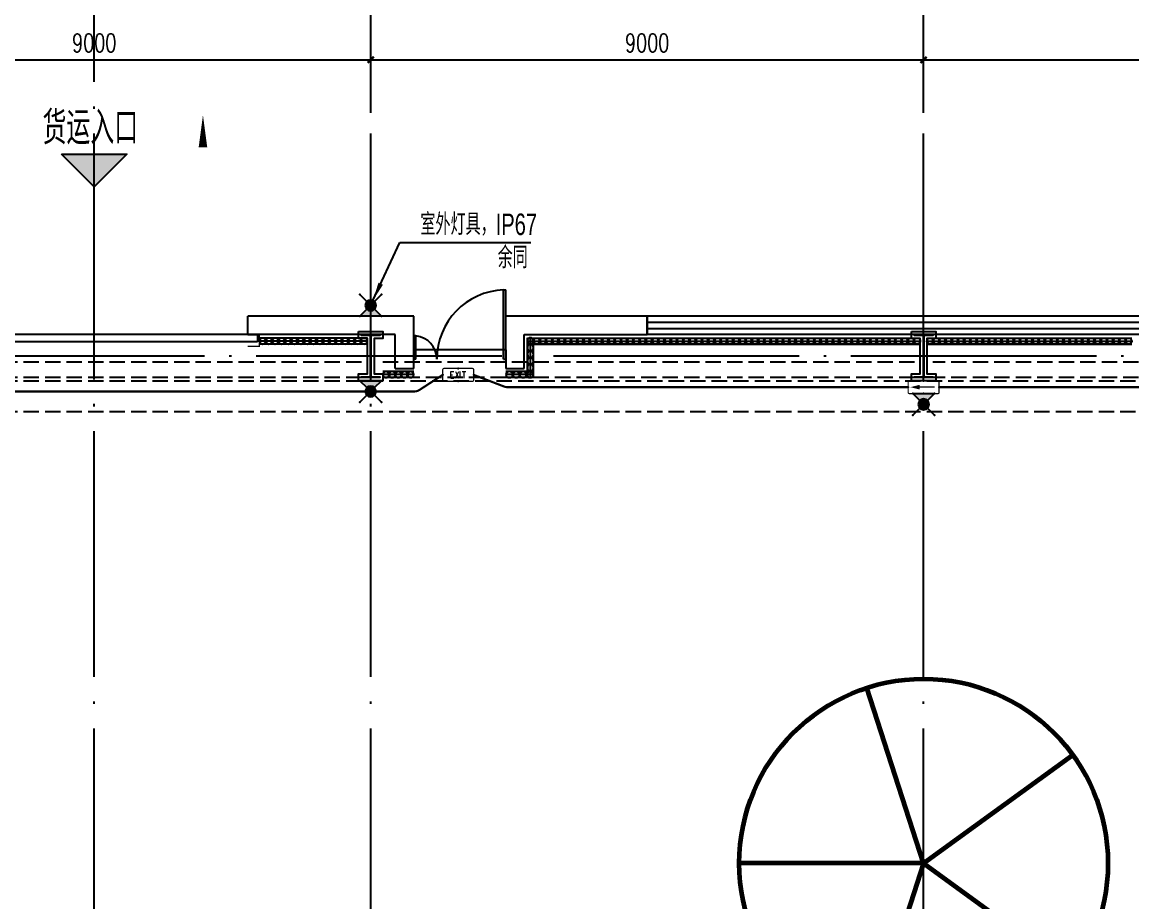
# Model space of a CAD drawing. Extents: x -1396510 to 1250330, y -1892470 to 1623980.
# Drawn here: x 270304 to 288364, y -725507 to -711198 of the extents above; entities that cross this region are included whole.
import ezdxf
from ezdxf.enums import TextEntityAlignment as Align

# ---------------------------------------------------------------- set-up
doc = ezdxf.new("R2010")
doc.units = 0
doc.header["$LTSCALE"] = 1000
doc.header["$MEASUREMENT"] = 0
for name, pattern in [('10平面$0$DASH', [0.35, 0.25, -0.1]), ('DASH', [0.35, 0.25, -0.1]), ('DOTE', [2.4200000000000004, 2, -0.2, 0.02, -0.2])]:
    doc.linetypes.add(name, pattern=pattern)
doc.layers.get('Defpoints').update_dxf_attribs({"color": 210})
for name, color, linetype in [('10平面$0$WINDOW', 4, 'Continuous'), ('A-AXIS-D', 1, 'Continuous'), ('A-AXIS-DOTE', 14, 'DOTE'), ('A-AXIS-SYMB', 3, 'Continuous'), ('A-HATCH-2', 251, 'Continuous'), ('A-HRAIL', 173, 'Continuous'), ('A-LIN-V', 9, 'Continuous'), ('A-SFCE', 30, 'Continuous'), ('A-TEXT', 61, 'Continuous'), ('A-WINDOW', 140, 'Continuous'), ('AS-COLN', 6, 'Continuous'), ('AS-WALL', 40, 'Continuous'), ('DIM-应急', 3, 'Continuous'), ('EQUIP-应急', 3, 'Continuous'), ('EQUIP-照明', 3, 'Continuous'), ('FH-tri', 180, 'Continuous'), ('WIRE-照明', 1, 'Continuous'), ('建-窗', 4, 'Continuous')]:
    doc.layers.add(name, color=color, linetype=linetype)
doc.layers.add('A-云线2', color=3, linetype='Continuous', plot=False)
doc.styles.add('_TCH_DIM_T3', font='SIMPLEX', dxfattribs={"width": 0.7058823529411765, "bigfont": 'GBCBIG'})
doc.styles.add('_TEL_DIM', font='SIMPLEX', dxfattribs={"width": 0.8, "height": 3.5, "bigfont": 'HZTXT'})
doc.styles.add('A-STANDARD', font='SIMPLEX', dxfattribs={"bigfont": 'GBCBIG'})
doc.styles.add('HZTXT5', font='aa.shx', dxfattribs={"width": 0.7, "bigfont": 'hztxt.shx'})
doc.dimstyles.new('_TCH_ARCH&&100', dxfattribs={"dimtxt": 297.5, "dimasz": 100, "dimexe": 100, "dimexo": 100, "dimgap": 126.25, "dimtad": 1, "dimdec": 0, "dimzin": 0, "dimdsep": 46, "dimtxsty": '_TCH_DIM_T3', "dimblk": 'ARCHTICK', "dimcen": 0.09, "dimclrt": 7, "dimazin": 2, "dimtfac": 1, "dimtdec": 0, "dimtix": 1, "dimtmove": 2, "dimatfit": 3, "dimfxl": 0, "dimtolj": 1, "dimtzin": 0, "dimarcsym": 0})

# ---------------------------------------------------------------- blocks, each defined once
blk = doc.blocks.new('WINDOW2DLIB$DYNSTYLE$00000005')
at = {"color": 0}
for points in [[(-0.4999999999999964, 0.5000000000000142), (-0.4999999999999964, -0.4999999999999858)], [(-0.4999999999999964, 0.5000000000000142), (0.5000000000000036, 0.5000000000000142)], [(0.5000000000000036, -0.4999999999999858), (0.5000000000000036, 0.5000000000000142)], [(0.5000000000000036, 0.1666666666666714), (-0.4999999999999964, 0.1666666666666714)], [(0.5000000000000036, -0.1666666666666572), (-0.4999999999999964, -0.1666666666666572)], [(-0.4999999999999964, -0.4999999999999858), (0.5000000000000036, -0.4999999999999858)]]:
    blk.add_lwpolyline(points, dxfattribs=at)
blk = doc.blocks.new('10平面$0$$DorLib2D$00000126')
at = {"color": 0, "linetype": 'Continuous'}
for p, q in [((-0.5319999999956053, 0.5), (-0.5319999999956053, 0.900000000000091)), ((0.5320000000047003, 0.900000000000091), (0.5320000000047003, 0.5000000000002274))]:
    blk.add_line(p, q, dxfattribs=at)
at = {"color": 0, "linetype": '10平面$0$DASH'}
for p, q in [((-0.5319999999956053, 0.900000000000091), (0.5320000000047003, 0.900000000000091)), ((-0.5319999999956053, 0.5), (0.5320000000047003, 0.5000000000002274))]:
    blk.add_line(p, q, dxfattribs=at)
blk = doc.blocks.new('DOOR2DLIB$SYSLIB$00000123')
at = {"color": 0}
for p, q in [((0.4750000000000032, -0.001447885298549778), (0.4750000000000032, 0.7521225008925327)), ((0.4750000000000032, 0.7521225008925327), (0.5000000000000036, 0.7521225008925363)), ((0.5000000000000036, -0.001447885298549778), (0.5000000000000036, 0.7521225008925363)), ((-0.4999999999999982, -3.552713678800501e-15), (-0.5, 0.252035990386009)), ((-0.4750000000000014, 0.252035990386009), (-0.5, 0.252035990386009)), ((-0.4749999999999996, -3.552713678800501e-15), (-0.4750000000000014, 0.252035990386009)), ((-0.4749999999999996, -3.552713678800501e-15), (-0.4999999999999947, -3.552713678800501e-15)), ((0.4750000000000032, -0.001447885298549778), (0.4999999999999929, -0.001447885298549778))]:
    blk.add_line(p, q, dxfattribs=at)
for centre, radius, start, end in [((0.5046168020419071, -0.001920809357812914), 0.7546247204382253, 92.24926861260724, 179.7237749158362), ((-0.5007908120542499, 0.002572563917482285), 0.2507930763238999, 359.7898704778746, 84.09743784757413)]:
    blk.add_arc(centre, radius, start, end, dxfattribs=at)
blk = doc.blocks.new('42343243')
at = {"layer": '10平面$0$WINDOW'}
blk.add_line((-252654.184572837, 1222620.000000537), (-254154.184572837, 1222620.000000538), dxfattribs=at)
at = {"layer": 'AS-WALL'}
for p, q in [((-254154.1845526414, 1223169.999996494), (-256854.1845319032, 1223169.999996186)), ((-256854.1845318685, 1222869.999996186), (-256854.1845319032, 1223169.999996186)), ((-254154.1845523968, 1222620.000000539), (-254154.1845526414, 1223169.999996494)), ((-250354.1845319381, 1223169.999996462), (-252654.1845725779, 1223169.999996482)), ((-252654.1845728225, 1222620.000000538), (-252654.1845725779, 1223169.999996482)), ((-250354.1845319408, 1222869.999996461), (-250354.1845319381, 1223169.999996462)), ((-254454.1845523904, 1222869.999996475), (-256854.1845318685, 1222869.999996186)), ((-254454.1845521457, 1222320.000000534), (-254454.1845523904, 1222869.999996475)), ((-252354.184572607, 1222869.999996479), (-250354.1845319408, 1222869.999996461)), ((-252354.1845728516, 1222320.000000532), (-252354.184572607, 1222869.999996479)), ((-254154.1845728733, 1222320.000000555), (-254154.1845728731, 1222620.000000526)), ((-252654.1845728225, 1222620.000000538), (-252654.1845728733, 1222320.000000554)), ((-254454.1845521457, 1222320.000000534), (-254154.1845728733, 1222320.000000555)), ((-252654.1845728733, 1222320.000000554), (-252354.1845728516, 1222320.000000532))]:
    blk.add_line(p, q, dxfattribs=at)
at = {"layer": '10平面$0$WINDOW', "zscale": 300}
for name, p, xscale, yscale, rotation in [('DOOR2DLIB$SYSLIB$00000123', (-253404.1845728371, 1222470.000000538), -1500, -1500, 179.9999999999555), ('10平面$0$$DorLib2D$00000126', (-259354.1845318639, 1223019.999996189), 5000, 300, 179.9999999999992)]:
    blk.add_blockref(name, p, dxfattribs=dict(at, xscale=xscale, yscale=yscale, rotation=rotation))
at = {"layer": '建-窗', "xscale": -20900, "yscale": -300, "zscale": 300, "rotation": 359.9999999994902}
blk.add_blockref('WINDOW2DLIB$DYNSTYLE$00000005', (-239904.1845319297, 1223019.999996368), dxfattribs=at)
blk = doc.blocks.new('nt66')
at = {"layer": 'A-HATCH-2', "color": 8}
blk.add_lwpolyline([(-195839.9992261842, 766869.9996079458), (-195439.9992261842, 766869.9996079458), (-195439.9992261842, 766757.9996079458), (-195585.9992261842, 766757.9996079458), (-195585.9992261842, 766181.9996079458), (-195439.9992261842, 766181.9996079458), (-195439.9992261842, 766069.9996079458), (-195839.9992261842, 766069.9996079458), (-195839.9992261842, 766181.9996079458), (-195693.9992261842, 766181.9996079458), (-195693.9992261842, 766757.9996079458), (-195839.9992261842, 766757.9996079458)], close=True, dxfattribs=at)
at = {"layer": 'AS-COLN'}
blk.add_lwpolyline([(-195789.9992261842, 766819.9996079458), (-195489.9992261842, 766819.9996079458), (-195489.9992261842, 766807.9996079458), (-195635.9992261842, 766807.9996079458), (-195635.9992261842, 766131.9996079458), (-195489.9992261842, 766131.9996079458), (-195489.9992261842, 766119.9996079458), (-195789.9992261842, 766119.9996079458), (-195789.9992261842, 766131.9996079458), (-195643.9992261842, 766131.9996079458), (-195643.9992261842, 766807.9996079458), (-195789.9992261842, 766807.9996079458)], close=True, dxfattribs=at)
blk = doc.blocks.new('33333')
for p in [(-59214.18452427964, -43900.00000381679), (-50214.1845242797, -43900.00000381679)]:
    blk.add_blockref('nt66', p)
blk = doc.blocks.new('w42343')
at = {"layer": 'A-HATCH-2', "color": 8, "linetype": 'DASH'}
for p, q in [((-263654.1845247769, 722169.9996167512), (-128354.184526356, 722169.9995977177)), ((-263654.1845247769, 721669.9996167512), (-128354.1845264263, 721669.9995977177))]:
    blk.add_line(p, q, dxfattribs=at)
blk = doc.blocks.new('w4324324')
at = {"layer": 'A-HATCH-2', "color": 0, "lineweight": 60}
for p, q in [((-1694760.399681418, 683604.9999961873), (-1694760.399681418, 686604.9999961873)), ((-1694760.399681418, 683604.9999961875), (-1697613.569230303, 684532.0509793123)), ((-1694760.399681418, 683604.9999961873), (-1691907.230132533, 684532.0509793122)), ((-1694760.399681418, 683604.9999961874), (-1696523.755438295, 681177.9490130626)), ((-1694760.399681418, 683604.9999961874), (-1692997.043924541, 681177.9490130625))]:
    blk.add_line(p, q, dxfattribs=at)
blk.add_circle((-1694760.399681418, 683604.9999961873), 3000, dxfattribs=at)
blk = doc.blocks.new('ner546')
at = {"layer": 'A-LIN-V', "color": 8}
blk.add_blockref('w4324324', (631280.3996814182, 43255.66762051481), dxfattribs=at)
blk = doc.blocks.new('3333')
at = {"layer": 'A-SFCE', "const_width": 20}
blk.add_lwpolyline([(-227064.1845322402, 766319.9999962051), (-227064.1845322402, 766509.9999962412), (-227244.1845325131, 766509.9999962412), (-227244.1845325131, 766319.9999962412)], dxfattribs=at)
blk = doc.blocks.new('_ArchTick')
at = {"color": 0, "linetype": 'ByBlock', "const_width": 0.4}
blk.add_lwpolyline([(-0.5, -0.5), (0.5, 0.5)], dxfattribs=at)
blk = doc.blocks.new('*D5769')
at = {"layer": 'A-AXIS-D', "color": 0, "lineweight": -2, "transparency": 16777216}
for p, q in [((21300.00000025686, 3960.00000381656), (21300.00000025686, 4920.000007347268)), ((30300.00000025686, 3960.00000381656), (30300.00000025686, 4920.000007347268)), ((21300.00000025686, 4820.000007347268), (30300.00000025686, 4820.000007347268))]:
    blk.add_line(p, q, dxfattribs=at)
at = {"layer": 'Defpoints', "color": 0, "transparency": 16777216}
for p in [(30300.00000025686, 4820.000007347268), (21300.00000025686, 3860.00000381656), (30300.00000025686, 3860.00000381656)]:
    blk.add_point(p, dxfattribs=at)
at = {"layer": 'A-AXIS-D', "color": 0, "lineweight": -2, "transparency": 16777216, "xscale": 100, "yscale": 100, "zscale": 100, "rotation": 180}
blk.add_blockref('_ArchTick', (21300.00000025686, 4820.000007347268), dxfattribs=at)
at = {"layer": 'A-AXIS-D', "color": 0, "lineweight": -2, "transparency": 16777216, "xscale": 100, "yscale": 100, "zscale": 100}
blk.add_blockref('_ArchTick', (30300.00000025686, 4820.000007347268), dxfattribs=at)
at = {"layer": 'A-AXIS-D', "color": 7, "transparency": 16777216, "insert": (25800.00000025686, 5095.000007347268), "char_height": 297.5, "attachment_point": 5, "style": '_TCH_DIM_T3'}
blk.add_mtext('\\A1;9000', dxfattribs=at)
blk = doc.blocks.new('*D5770')
at = {"layer": 'A-AXIS-D', "color": 0, "lineweight": -2, "transparency": 16777216}
for p, q in [((30300.00000025686, 3960.00000381656), (30300.00000025686, 4920.000007347268)), ((39300.00000025692, 3960.00000381656), (39300.00000025692, 4920.000007347268)), ((30300.00000025686, 4820.000007347268), (39300.00000025692, 4820.000007347268))]:
    blk.add_line(p, q, dxfattribs=at)
at = {"layer": 'Defpoints', "color": 0, "transparency": 16777216}
for p in [(39300.00000025692, 4820.000007347268), (30300.00000025686, 3860.00000381656), (39300.00000025692, 3860.00000381656)]:
    blk.add_point(p, dxfattribs=at)
at = {"layer": 'A-AXIS-D', "color": 0, "lineweight": -2, "transparency": 16777216, "xscale": 100, "yscale": 100, "zscale": 100, "rotation": 180}
blk.add_blockref('_ArchTick', (30300.00000025686, 4820.000007347268), dxfattribs=at)
at = {"layer": 'A-AXIS-D', "color": 0, "lineweight": -2, "transparency": 16777216, "xscale": 100, "yscale": 100, "zscale": 100}
blk.add_blockref('_ArchTick', (39300.00000025692, 4820.000007347268), dxfattribs=at)
at = {"layer": 'A-AXIS-D', "color": 7, "transparency": 16777216, "insert": (34800.00000025688, 5095.000007347268), "char_height": 297.5, "attachment_point": 5, "style": '_TCH_DIM_T3'}
blk.add_mtext('\\A1;9000', dxfattribs=at)
blk = doc.blocks.new('*D5771')
at = {"layer": 'A-AXIS-D', "color": 0, "lineweight": -2, "transparency": 16777216}
for p, q in [((39300.00000025692, 3960.00000381656), (39300.00000025692, 4920.000007347268)), ((48300.0000002568, 3960.00000381656), (48300.0000002568, 4920.000007347268)), ((39300.00000025692, 4820.000007347268), (48300.0000002568, 4820.000007347268))]:
    blk.add_line(p, q, dxfattribs=at)
at = {"layer": 'Defpoints', "color": 0, "transparency": 16777216}
for p in [(48300.0000002568, 4820.000007347268), (39300.00000025692, 3860.00000381656), (48300.0000002568, 3860.00000381656)]:
    blk.add_point(p, dxfattribs=at)
at = {"layer": 'A-AXIS-D', "color": 0, "lineweight": -2, "transparency": 16777216, "xscale": 100, "yscale": 100, "zscale": 100, "rotation": 180}
blk.add_blockref('_ArchTick', (39300.00000025692, 4820.000007347268), dxfattribs=at)
at = {"layer": 'A-AXIS-D', "color": 0, "lineweight": -2, "transparency": 16777216, "xscale": 100, "yscale": 100, "zscale": 100}
blk.add_blockref('_ArchTick', (48300.0000002568, 4820.000007347268), dxfattribs=at)
at = {"layer": 'A-AXIS-D', "color": 7, "transparency": 16777216, "insert": (43800.00000025686, 5095.000007347268), "char_height": 297.5, "attachment_point": 5, "style": '_TCH_DIM_T3'}
blk.add_mtext('\\A1;9000', dxfattribs=at)
blk = doc.blocks.new('99平面图例外参$0$$LinePat$圆环')
for points in [[(3.637978807091713e-12, 150.0000000000018), (300.0000000000036, 150.0000000000018)], [(3.637978807091713e-12, 1.818989403545856e-12), (300.0000000000036, 1.818989403545856e-12)], [(3.637978807091713e-12, -149.9999999999982), (300.0000000000036, -149.9999999999982)]]:
    blk.add_lwpolyline(points)
at = {"color": 0}
blk.add_circle((150.0000000000036, 1.818989403545856e-12), 150, dxfattribs=at)
blk = doc.blocks.new('$equip_U$00000203(EQ-138-沈勤辉)')
at = {"color": 7, "lineweight": 0}
for p, q in [((-0.3483942927850876, -0.1500025475397706), (-0.1997238893818576, -0.1500025475397706)), ((-0.3483942927850876, -0.450004122176324), (-0.3483942927850876, -0.1500025475397706)), ((-0.3483942927850876, -0.2930188192549394), (-0.2569303980562836, -0.2930188192549394)), ((-0.3483942927850876, -0.450004122176324), (-0.1997238893818576, -0.450004122176324)), ((-0.1312091173313092, -0.1500025475397706), (0.02876954938983545, -0.450004122176324)), ((-0.1312091173313092, -0.450004122176324), (0.02876954938983545, -0.1500025475397706)), ((0.09728432144038379, -0.450004122176324), (0.09728432144038379, -0.1500025475397706)), ((0.1884156201558653, -0.1500025475397706), (0.3483942869061138, -0.1500025475397706)), ((0.268571251508547, -0.1500025475397706), (0.268571251508547, -0.450004122176324))]:
    blk.add_line(p, q, dxfattribs=at)
at = {"lineweight": 0, "const_width": 0.05714285714285714}
blk.add_lwpolyline([(-0.658318477217108, -0.5999999815394403), (0.6583184654591605, -0.5999999815394403, 0.4142135623730951), (0.7202292934816796, -0.5380891535169212), (0.7202292934816796, -0.06191083416342735, 0.4142134483154825), (0.6583184772462118, 6.155460141599178e-09), (-0.658318477217108, -6.140908226370811e-09, 0.4142135569004326), (-0.720229305268731, -0.06191083416342735, -1.03110597e-08), (-0.7202293195296079, -0.5380958355381154, 0.4142452734662578), (-0.658318477217108, -0.5999999815394403, 18481.44543864699)], format="xyb", dxfattribs=at)
for p in [(0, 0), (-0.7202293123991694, -0.3000033348507714), (0.7202292934816796, -0.2999999938474502), (-5.878973752260208e-09, -0.5999999815394403)]:
    blk.add_point(p)
at = {"color": 7, "style": '_TEL_DIM', "flags": 1}
for tag in ['REMARK', 'A']:
    blk.add_attdef(tag, text='', height=2e-05, dxfattribs=at).set_placement((0, 0), align=Align.MIDDLE_CENTER)
blk = doc.blocks.new('$equip_U$00000208(EQ-138-沈勤辉)')
blk.add_hatch(color=256).paths.add_polyline_path([(0.2147097289562225, 0.3719966466887854), (0.5027097289566882, 0.299996646688669), (0.2147097289562225, 0.2279966466885526)])
at = {"color": 7, "lineweight": 0}
blk.add_line((-0.5027097171696369, 0.299996646688669), (0.2147097289562225, 0.299996646688669), dxfattribs=at)
at = {"lineweight": 0, "const_width": 0.05714285714285714}
blk.add_lwpolyline([(-0.6583184713381343, 0), (0.6583184713381343, 0, 0.4142135623730951), (0.7202292993606534, 0.06191082802251913), (0.7202292993606534, 0.538089147376013, 0.4142134483154825), (0.6583184831251856, 0.5999999876949005), (-0.6583184713381343, 0.5999999753985321, 0.4142135569004326), (-0.7202292993897572, 0.538089147376013, -1.03110597e-08), (-0.7202293136506341, 0.06190414600132499, 0.4142452734662578), (-0.6583184713381343, 0, 18481.44543864699)], format="xyb", dxfattribs=at)
blk.add_lwpolyline([(0.2147097289562225, 0.3719966466887854), (0.5027097289566882, 0.299996646688669), (0.2147097289562225, 0.2279966466885526), (0.2147097289562225, 0.3719966466887854)], dxfattribs=at)
for p in [(5.878973752260208e-09, 0.5999999815539923), (-0.7202293065201957, 0.299996646688669), (0, 0), (0.7202292993606534, 0.2999999876919901)]:
    blk.add_point(p)
at = {"color": 7, "style": '_TEL_DIM', "flags": 1}
for tag in ['REMARK', 'A']:
    blk.add_attdef(tag, text='', height=2e-05, dxfattribs=at).set_placement((0, 0), align=Align.MIDDLE_CENTER)
blk = doc.blocks.new('$equip$00003158')
blk.add_hatch(color=256).paths.add_polyline_path([(0, 0.75, 1), (0, 0.25, 1)])
h = blk.add_hatch(color=256)
h.dxf.hatch_style = 1
h.paths.add_polyline_path([(0, 0.25, -0.198912367379658), (-0.176776695298031, 0.323223304703788), (-0.5, 0), (0.5, 0), (0.176776695294393, 0.32322330470015, -0.1989123673769837)])
for p, q in [((-0.5, 1), (-0.176776695298031, 0.676776695292574)), ((0.176776695294393, 0.676776695292574), (0.5, 1)), ((-0.5, 0), (-0.176776695298031, 0.32322330470015)), ((-0.5, 0), (0.5, 0)), ((0.176776695294393, 0.32322330470015), (0.5, 0))]:
    blk.add_line(p, q)
blk.add_circle((0, 0.5), 0.25)
for p in [(-0.5, 1), (0.5, 1), (-0.5, 0), (0, 0), (0.5, 0)]:
    blk.add_point(p)
at = {"color": 7, "style": '_TEL_DIM', "flags": 1}
for tag in ['REMARK', 'A']:
    blk.add_attdef(tag, text='', height=2e-05, dxfattribs=at).set_placement((0, 0), align=Align.MIDDLE_CENTER)
blk = doc.blocks.new('世赫2#厂房一层0821')
at = {"layer": 'FH-tri'}
h = blk.add_hatch(color=8, dxfattribs=at)
h.dxf.hatch_style = 1
h.paths.add_polyline_path([(25269.6699143672, 3282.595467022853), (26330.33008614712, 3282.595467023086), (25800.00000025722, 2752.265381132602)])
at = {"layer": 'A-AXIS-DOTE', "color": 8, "ltscale": 2}
for p, q in [((25800.0000002571, -87498.86731303495), (25800.00000025716, 6300.000000001863)), ((30300.0000002571, -87498.86731303495), (30300.00000025716, 6300.000000001863)), ((39300.00000025722, -87498.86731303495), (39300.00000025707, 6300.000000001863)), ((163114.1845321656, -1.164153218269348e-10), (-11095.81546783436, 0))]:
    blk.add_line(p, q, dxfattribs=at)
at = {"layer": 'A-AXIS-SYMB', "color": 8}
blk.add_lwpolyline([(27570.00000025705, 2459.999992372585, 0, 0, 0), (27570.00000025705, 3919.999992372468, 0, 140, 0), (27570.00000025705, 3394.999992372468, 0, 0, 0)], format="xyseb", dxfattribs=at)
at = {"layer": 'A-SFCE', "linetype": 'DASH'}
for p, q in [((30150.00078170176, -99.99960797757376), (21550.00078901608, -99.99960797978565)), ((57150.00078170162, -99.99960797000676), (39450.00078170164, -99.99960797501262)), ((30150.0007817017, -349.9996079773409), (21550.00078901614, -349.9996079797857)), ((57150.00078170164, -349.9996079701232), (39450.00078170164, -349.9996079750126))]:
    blk.add_line(p, q, dxfattribs=at)
at = {"layer": 'A-SFCE', "color": 2, "linetype": 'DASH'}
for p, q in [((39150.00078170167, -99.99960797512904), (30450.00078170176, -99.99960797734093)), ((39150.00078170167, -349.9996079750126), (30450.00078170179, -349.9996079773409))]:
    blk.add_line(p, q, dxfattribs=at)
at = {"layer": 'FH-tri', "color": 8}
blk.add_lwpolyline([(25269.6699143672, 3282.595467022853), (26330.33008614712, 3282.595467023086), (26330.33008614712, 3282.595467023086), (25800.00000025722, 2752.265381132602)], close=True, dxfattribs=at)
at = {"layer": 'A-HRAIL', "yscale": 0.3333333333111111, "zscale": 0.3333333333111111}
for p, xscale, rotation in [((28592.52666467769, 244.0000160697176), -0.344473774357088, 359.999999999795), ((28695.8687969917, 244.0000160693478), -0.344473774357088, 359.999999999795), ((28799.21092930572, 244.0000160689779), -0.344473774357088, 359.999999999795), ((28902.55306161973, 244.0000160686081), -0.344473774357088, 359.999999999795), ((29005.89519393375, 244.0000160682383), -0.344473774357088, 359.999999999795), ((29109.23732624777, 244.0000160678684), -0.344473774357088, 359.999999999795), ((29212.57945856178, 244.0000160674986), -0.344473774357088, 359.999999999795), ((29315.9215908758, 244.0000160671288), -0.344473774357088, 359.999999999795), ((29419.26372318981, 244.0000160667589), -0.344473774357088, 359.999999999795), ((29522.60585550383, 244.0000160663891), -0.344473774357088, 359.999999999795), ((29625.94798781784, 244.0000160660193), -0.344473774357088, 359.999999999795), ((29729.29012013186, 244.0000160656494), -0.344473774357088, 359.999999999795), ((29832.63225244588, 244.0000160652796), -0.344473774357088, 359.999999999795), ((29935.97438475989, 244.0000160649098), -0.344473774357088, 359.999999999795), ((30039.31651707391, 244.0000160645399), -0.344473774357088, 359.999999999795), ((30142.65864938792, 244.0000160641701), -0.344473774357088, 359.999999999795), ((30246.00078170194, 244.0000160638003), -0.344473774357088, 359.999999999795), ((32899.99995935417, 191.6667122262879), -0.3611111226889233, 270), ((32849.999959354, 244.000016062404), 0.338412741900589, 2.033568827363012e-10), ((32899.99995935417, 83.3333754123887), -0.3611111226889233, 270), ((32951.52378193094, 244.0000160627644), 0.338412741900589, 2.033568827363012e-10), ((33053.04760450789, 244.0000160631247), 0.338412741900589, 2.033568827363012e-10), ((33154.57142708483, 244.000016063485), 0.338412741900589, 2.033568827363012e-10), ((33256.09524966178, 244.0000160638454), 0.338412741900589, 2.033568827363012e-10), ((33357.61907223873, 244.0000160642057), 0.338412741900589, 2.033568827363012e-10), ((33459.14289481567, 244.000016064566), 0.338412741900589, 2.033568827363012e-10), ((33560.66671739261, 244.0000160649264), 0.338412741900589, 2.033568827363012e-10), ((33662.19053996956, 244.0000160652867), 0.338412741900589, 2.033568827363012e-10), ((33763.7143625465, 244.000016065647), 0.338412741900589, 2.033568827363012e-10), ((33865.23818512345, 244.0000160660074), 0.338412741900589, 2.033568827363012e-10), ((33966.7620077004, 244.0000160663677), 0.338412741900589, 2.033568827363012e-10), ((34068.28583027734, 244.000016066728), 0.338412741900589, 2.033568827363012e-10), ((34169.80965285428, 244.0000160670884), 0.338412741900589, 2.033568827363012e-10), ((34271.33347543122, 244.0000160674487), 0.338412741900589, 2.033568827363012e-10), ((34372.85729800817, 244.000016067809), 0.338412741900589, 2.033568827363012e-10), ((34474.38112058512, 244.0000160681694), 0.338412741900589, 2.033568827363012e-10), ((34575.90494316206, 244.0000160685297), 0.338412741900589, 2.033568827363012e-10), ((34677.42876573901, 244.00001606889), 0.338412741900589, 2.033568827363012e-10), ((34778.95258831595, 244.0000160692504), 0.338412741900589, 2.033568827363012e-10), ((34880.47641089289, 244.0000160696107), 0.338412741900589, 2.033568827363012e-10), ((34982.00023346984, 244.000016069971), 0.338412741900589, 2.033568827363012e-10), ((35083.52405604679, 244.0000160703314), 0.338412741900589, 2.033568827363012e-10), ((35185.04787862373, 244.0000160706917), 0.338412741900589, 2.033568827363012e-10), ((35286.57170120068, 244.000016071052), 0.338412741900589, 2.033568827363012e-10), ((35388.09552377762, 244.0000160714123), 0.338412741900589, 2.033568827363012e-10), ((35489.61934635456, 244.0000160717727), 0.338412741900589, 2.033568827363012e-10), ((35591.14316893151, 244.000016072133), 0.338412741900589, 2.033568827363012e-10), ((35692.66699150846, 244.0000160724934), 0.338412741900589, 2.033568827363012e-10), ((35794.1908140854, 244.0000160728537), 0.338412741900589, 2.033568827363012e-10), ((35895.71463666235, 244.000016073214), 0.338412741900589, 2.033568827363012e-10), ((35997.23845923929, 244.0000160735744), 0.338412741900589, 2.033568827363012e-10), ((36098.76228181623, 244.0000160739347), 0.338412741900589, 2.033568827363012e-10), ((36200.28610439318, 244.000016074295), 0.338412741900589, 2.033568827363012e-10), ((36301.80992697013, 244.0000160746553), 0.338412741900589, 2.033568827363012e-10), ((36403.33374954707, 244.0000160750157), 0.338412741900589, 2.033568827363012e-10), ((36504.85757212401, 244.000016075376), 0.338412741900589, 2.033568827363012e-10), ((36606.38139470096, 244.0000160757364), 0.338412741900589, 2.033568827363012e-10), ((36707.9052172779, 244.0000160760967), 0.338412741900589, 2.033568827363012e-10), ((36809.42903985485, 244.000016076457), 0.338412741900589, 2.033568827363012e-10), ((36910.9528624318, 244.0000160768174), 0.338412741900589, 2.033568827363012e-10), ((37012.47668500874, 244.0000160771777), 0.338412741900589, 2.033568827363012e-10), ((37114.00050758568, 244.000016077538), 0.338412741900589, 2.033568827363012e-10), ((37215.52433016263, 244.0000160778984), 0.338412741900589, 2.033568827363012e-10), ((37317.04815273958, 244.0000160782587), 0.338412741900589, 2.033568827363012e-10), ((37418.57197531652, 244.000016078619), 0.338412741900589, 2.033568827363012e-10), ((37520.09579789347, 244.0000160789793), 0.338412741900589, 2.033568827363012e-10), ((37621.61962047041, 244.0000160793397), 0.338412741900589, 2.033568827363012e-10), ((37723.14344304735, 244.0000160797), 0.338412741900589, 2.033568827363012e-10), ((37824.6672656243, 244.0000160800604), 0.338412741900589, 2.033568827363012e-10), ((37926.19108820125, 244.0000160804207), 0.338412741900589, 2.033568827363012e-10), ((38027.71491077819, 244.000016080781), 0.338412741900589, 2.033568827363012e-10), ((38129.23873335513, 244.0000160811414), 0.338412741900589, 2.033568827363012e-10), ((38230.76255593208, 244.0000160815017), 0.338412741900589, 2.033568827363012e-10), ((38332.28637850902, 244.000016081862), 0.338412741900589, 2.033568827363012e-10), ((38433.81020108597, 244.0000160822223), 0.338412741900589, 2.033568827363012e-10), ((38535.33402366292, 244.0000160825827), 0.338412741900589, 2.033568827363012e-10), ((38636.85784623986, 244.000016082943), 0.338412741900589, 2.033568827363012e-10), ((38738.3816688168, 244.0000160833034), 0.338412741900589, 2.033568827363012e-10), ((38839.90549139375, 244.0000160836637), 0.338412741900589, 2.033568827363012e-10), ((38941.42931397069, 244.000016084024), 0.338412741900589, 2.033568827363012e-10), ((39042.95313654764, 244.0000160843844), 0.338412741900589, 2.033568827363012e-10), ((39144.47695912459, 244.0000160847447), 0.338412741900589, 2.033568827363012e-10), ((39354.00078170153, 244.0000160855707), 0.3368181817957273, 2.032837260091426e-10), ((39455.04623624698, 244.0000160859292), 0.3368181817957273, 2.032837260091426e-10), ((39556.09169079244, 244.0000160862877), 0.3368181817957273, 2.032837260091426e-10), ((39657.13714533789, 244.0000160866462), 0.3368181817957273, 2.032837260091426e-10), ((39758.18259988334, 244.0000160870047), 0.3368181817957273, 2.032837260091426e-10), ((39859.2280544288, 244.0000160873632), 0.3368181817957273, 2.032837260091426e-10), ((39960.27350897426, 244.0000160877217), 0.3368181817957273, 2.032837260091426e-10), ((40061.31896351971, 244.0000160880802), 0.3368181817957273, 2.032837260091426e-10), ((40162.36441806517, 244.0000160884387), 0.3368181817957273, 2.032837260091426e-10), ((40263.40987261062, 244.0000160887972), 0.3368181817957273, 2.032837260091426e-10), ((40364.45532715607, 244.0000160891557), 0.3368181817957273, 2.032837260091426e-10), ((40465.50078170153, 244.0000160895142), 0.3368181817957273, 2.032837260091426e-10), ((40566.54623624698, 244.0000160898728), 0.3368181817957273, 2.032837260091426e-10), ((40667.59169079244, 244.0000160902313), 0.3368181817957273, 2.032837260091426e-10), ((40768.63714533789, 244.0000160905898), 0.3368181817957273, 2.032837260091426e-10), ((40869.68259988334, 244.0000160909483), 0.3368181817957273, 2.032837260091426e-10), ((40970.7280544288, 244.0000160913068), 0.3368181817957273, 2.032837260091426e-10), ((41071.77350897426, 244.0000160916653), 0.3368181817957273, 2.032837260091426e-10), ((41172.81896351971, 244.0000160920238), 0.3368181817957273, 2.032837260091426e-10), ((41273.86441806517, 244.0000160923823), 0.3368181817957273, 2.032837260091426e-10), ((41374.90987261062, 244.0000160927408), 0.3368181817957273, 2.032837260091426e-10), ((41475.95532715607, 244.0000160930993), 0.3368181817957273, 2.032837260091426e-10), ((41577.00078170153, 244.0000160934578), 0.3368181817957273, 2.032837260091426e-10), ((41678.04623624698, 244.0000160938163), 0.3368181817957273, 2.032837260091426e-10), ((41779.09169079244, 244.0000160941748), 0.3368181817957273, 2.032837260091426e-10), ((41880.13714533789, 244.0000160945333), 0.3368181817957273, 2.032837260091426e-10), ((41981.18259988334, 244.0000160948918), 0.3368181817957273, 2.032837260091426e-10), ((42082.2280544288, 244.0000160952503), 0.3368181817957273, 2.032837260091426e-10), ((42183.27350897426, 244.0000160956089), 0.3368181817957273, 2.032837260091426e-10), ((42284.31896351971, 244.0000160959674), 0.3368181817957273, 2.032837260091426e-10), ((42385.36441806517, 244.0000160963259), 0.3368181817957273, 2.032837260091426e-10), ((42486.40987261062, 244.0000160966844), 0.3368181817957273, 2.032837260091426e-10), ((42587.45532715607, 244.0000160970429), 0.3368181817957273, 2.032837260091426e-10), ((32899.99995935417, -24.99996140151052), -0.3611111226889233, 270), ((32899.99995935417, -133.3332982154097), -0.3611111226889233, 270), ((32899.99995935417, -241.666635029309), -0.3611111226889233, 270), ((32899.99995935417, -349.9999718432082), -0.3611111226889233, 270)]:
    blk.add_blockref('99平面图例外参$0$$LinePat$圆环', p, dxfattribs=dict(at, xscale=xscale, rotation=rotation))
for p, xscale in [((30600.00061751565, -299.9999718760373), -0.3333327848855343), ((30700.00045298798, -299.9999718760373), -0.3333327848855343), ((30800.00028846031, -299.9999718760373), -0.3333327848855343), ((30900.00012393263, -299.9999718760373), -0.3333327848855343), ((30999.99995940496, -299.9999718760373), -0.3333327848855343), ((32612.49995940271, -299.9999718760373), -0.3749999998826196), ((32724.999959375, -299.9999718760373), -0.3749999998826196), ((32837.49995934728, -299.9999718760373), -0.3749999998826196), ((32949.99995931957, -299.9999718760373), -0.3749999998826196)]:
    blk.add_blockref('99平面图例外参$0$$LinePat$圆环', p, dxfattribs=dict(at, xscale=xscale))
at = {"layer": 'A-LIN-V', "color": 8, "rotation": 90.00000000000001}
blk.add_blockref('ner546', (766160.6676169585, 1055230), dxfattribs=at)
at = {"layer": 'A-SFCE', "xscale": -1, "rotation": 270}
blk.add_blockref('3333', (-738020.8154638777, 227404.1845246007), dxfattribs=at)
at = {"layer": 'A-WINDOW'}
for name, p in [('42343243', (285154.1845321656, -1222519.999996183)), ('33333', (285154.1845321656, -722569.9999961834)), ('w42343', (285154.1845321656, -722569.9999961834))]:
    blk.add_blockref(name, p, dxfattribs=at)
at = {"layer": 'A-TEXT', "color": 8, "style": 'A-STANDARD'}
blk.add_text('货运入口', height=540.1418439716307, dxfattribs=at).set_placement((24958.69525131112, 3444.727500727167))
at = {"layer": 'A-AXIS-D'}
for base, p1, p2, picture, middle in [((30300.00000025686, 4820.000007347268), (21300.00000025686, 3860.00000381656), (30300.00000025686, 3860.00000381656), '*D5769', (25800.00000025686, 5095.000007347268)), ((39300.00000025692, 4820.000007347268), (30300.00000025686, 3860.00000381656), (39300.00000025692, 3860.00000381656), '*D5770', (34800.00000025688, 5095.000007347268)), ((48300.0000002568, 4820.000007347268), (39300.00000025692, 3860.00000381656), (48300.0000002568, 3860.00000381656), '*D5771', (43800.00000025686, 5095.000007347268))]:
    dim = blk.add_linear_dim(base=base, p1=p1, p2=p2, angle=0, dimstyle='_TCH_ARCH&&100', dxfattribs=at)
    dim.commit()
    dim.dimension.update_dxf_attribs({"geometry": picture, "text_midpoint": middle, "dimtype": 161})

msp = doc.modelspace()

# ---------------------------------------------------------------- linework, layer by layer
at = {"layer": 'DIM-应急'}
for p, q in [((276012.1055756549, -715725.3804199507), (276450, -714780)), ((276450, -714780), (278580, -714780))]:
    msp.add_line(p, q, dxfattribs=at)
msp.add_lwpolyline([(276012.1055756549, -715725.3804199507, 0, 80, 0), (276138.194408127, -715453.1643176976, 0, 0, 0)], format="xyseb", dxfattribs=at)
at = {"layer": 'WIRE-照明', "color": 6, "linetype": 'DASH', "const_width": 35}
for points in [[(275975.8162433095, -715980.0000035856), (275975.8162434502, -717030.000395871)], [(276768.8219218627, -717180.8522045594), (277147.919740661, -716935.0011666559)], [(277652.0802527191, -716934.9999973048), (278147.5617196709, -717125.0512815951)], [(267574.1629770901, -717205.000395871), (275888.3162434502, -717205.000395871)], [(276063.3162434502, -717205.000395871), (276687.2049980666, -717205.000395871)], [(278201.2808856126, -717135.0003936454), (284723.735213316, -717135.0003915632)], [(285227.8957253741, -717134.999222212), (293723.7344394997, -717135.0003915632)]]:
    msp.add_lwpolyline(points, dxfattribs=at)
for points in [[(276687.2049980666, -717205.000395871, 0.1448329798193292), (276768.8219218627, -717180.8522045594)], [(278147.5617196709, -717125.0512815951, 0.09182223622378226), (278201.2808856126, -717135.0003936454)]]:
    msp.add_lwpolyline(points, format="xyb", dxfattribs=at)

# ---------------------------------------------------------------- block references
at = {"layer": 'A-云线2'}
msp.add_blockref('世赫2#厂房一层0821', (245675.8154678344, -716630.0000038166), dxfattribs=at)
at = {"layer": 'EQUIP-应急', "xscale": -350.0000000000001, "yscale": 350.0000000000001, "zscale": 350.0000000000001}
msp.add_blockref('$equip$00003158', (275975.8154680915, -715980.0000035532), dxfattribs=at)
at = {"layer": 'EQUIP-应急', "xscale": -350.0000000000001, "yscale": 350.0000000000001, "zscale": 350.0000000000001, "rotation": 180}
for p in [(275975.8162434502, -717030.000395871), (284975.8154620053, -717240.0003894125)]:
    msp.add_blockref('$equip$00003158', p, dxfattribs=at)
at = {"layer": 'EQUIP-照明', "xscale": 350, "yscale": 350, "zscale": 350}
msp.add_blockref('$equip_U$00000203(EQ-138-沈勤辉)', (277400, -716829.999999458), dxfattribs=at)
at = {"layer": 'EQUIP-照明', "xscale": 350, "yscale": 350, "zscale": 350, "rotation": 180}
msp.add_blockref('$equip_U$00000208(EQ-138-沈勤辉)', (284975.8154680915, -717030.000395871), dxfattribs=at)

# ---------------------------------------------------------------- texts
at = {"layer": 'DIM-应急', "color": 7, "style": 'HZTXT5', "width": 0.7}
for s, p in [('室外灯具，IP67', (276784.8920497841, -714660.3937007874)), ('余同', (278042.874015748, -715200))]:
    msp.add_text(s, height=350, dxfattribs=at).set_placement(p)

doc.saveas('drawing.dxf')
